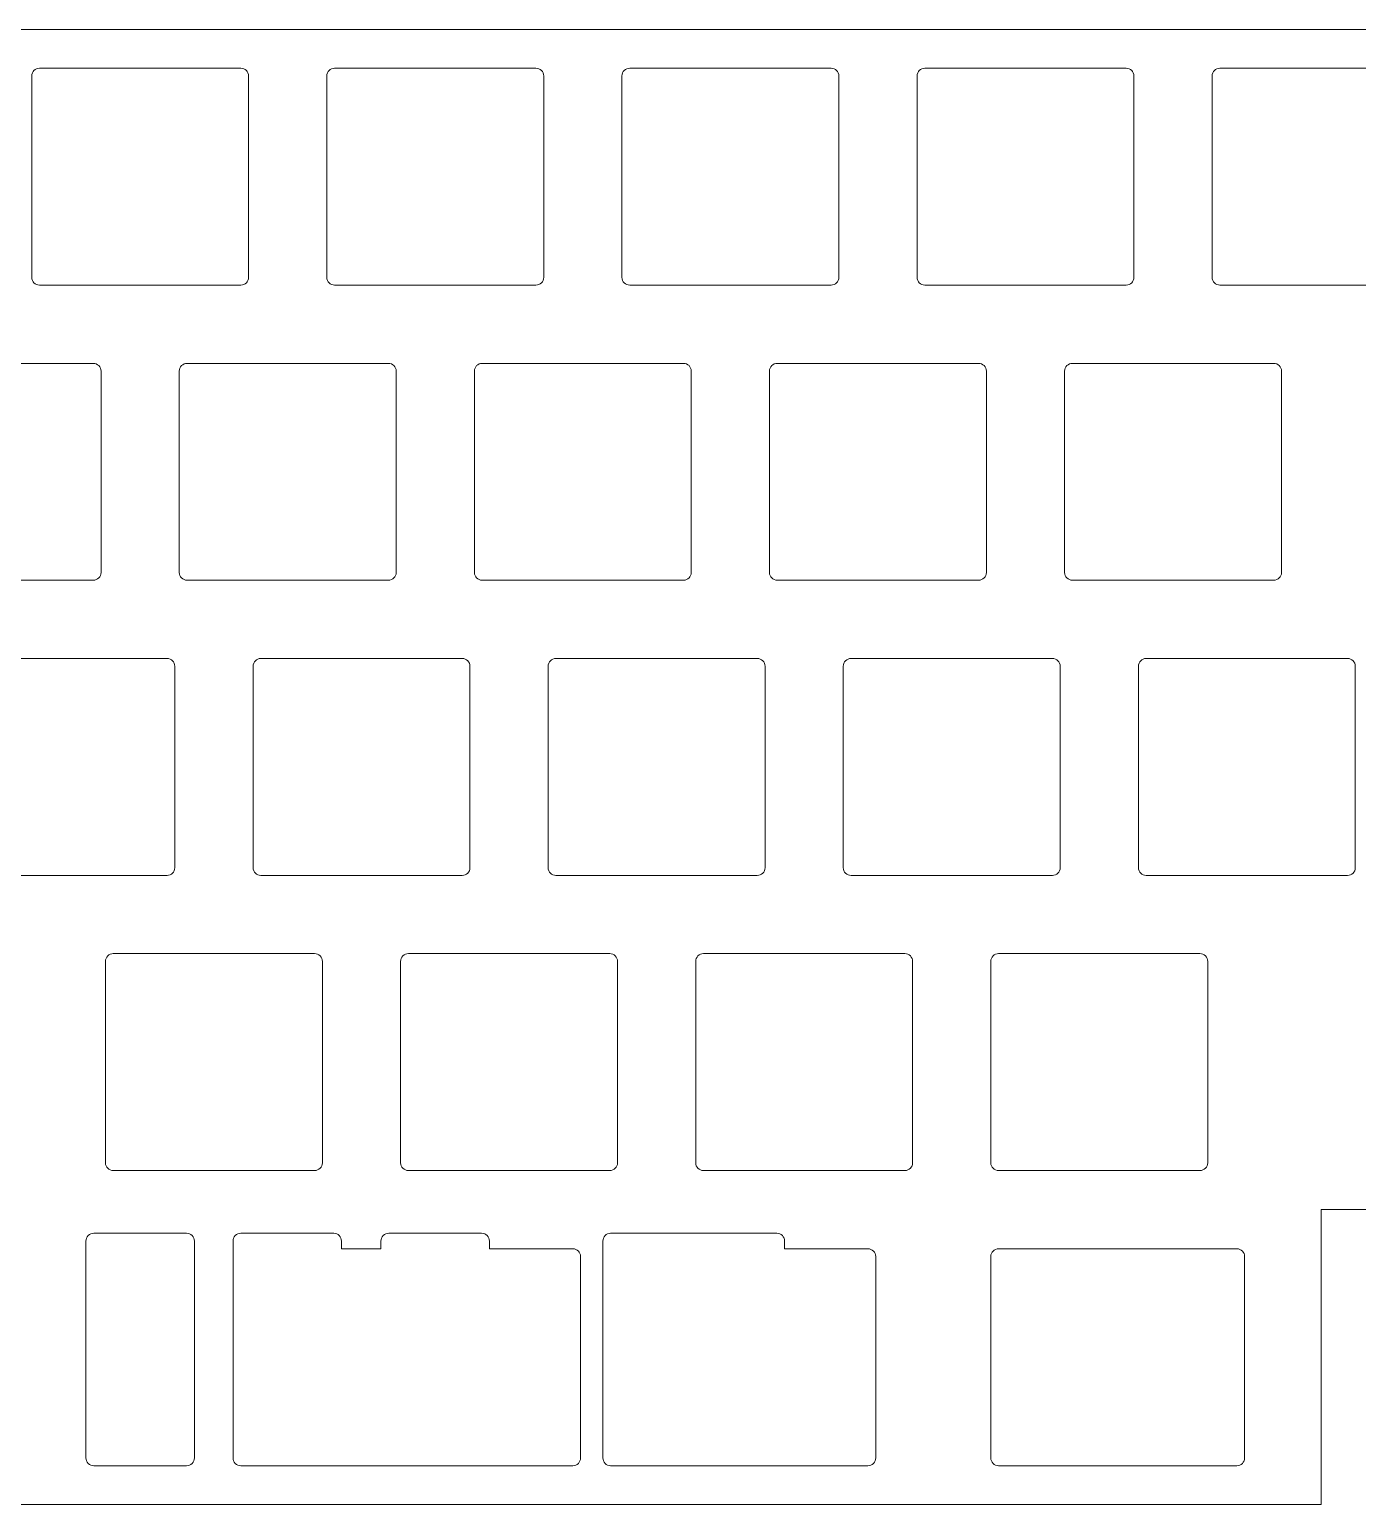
# Model space of a CAD drawing. Header units: millimetres. Extents: x 44 to 349, y -60 to 35.
# Drawn here: x 198.8 to 284.6, y -59.9 to 35.3 of the extents above; entities that cross this region are included whole.
import ezdxf

# ---------------------------------------------------------------- set-up
doc = ezdxf.new("R2010")
doc.units = ezdxf.units.MM
for name, color, linetype, lineweight, true_color in [('Fillet', 7, 'Continuous', 5, 0xffffff), ('Line003', 7, 'Continuous', 5, 0xffffff), ('Shape064', 7, 'Continuous', 5, 0xffffff), ('Shape065', 7, 'Continuous', 5, 0xffffff), ('Shape066', 7, 'Continuous', 5, 0xffffff), ('Shape067', 7, 'Continuous', 5, 0xffffff), ('Shape068', 7, 'Continuous', 5, 0xffffff), ('Shape069', 7, 'Continuous', 5, 0xffffff), ('Shape070', 7, 'Continuous', 5, 0xffffff), ('Shape071', 7, 'Continuous', 5, 0xffffff), ('Shape072', 7, 'Continuous', 5, 0xffffff), ('Shape073', 7, 'Continuous', 5, 0xffffff), ('Shape074', 7, 'Continuous', 5, 0xffffff), ('Shape075', 7, 'Continuous', 5, 0xffffff), ('Shape076', 7, 'Continuous', 5, 0xffffff), ('Shape077', 7, 'Continuous', 5, 0xffffff), ('Shape078', 7, 'Continuous', 5, 0xffffff), ('Shape079', 7, 'Continuous', 5, 0xffffff), ('Shape080', 7, 'Continuous', 5, 0xffffff), ('Shape081', 7, 'Continuous', 5, 0xffffff), ('Shape082', 7, 'Continuous', 5, 0xffffff), ('Shape083', 7, 'Continuous', 5, 0xffffff), ('Shape084', 7, 'Continuous', 5, 0xffffff), ('Shape085', 7, 'Continuous', 5, 0xffffff), ('Shape086', 7, 'Continuous', 5, 0xffffff), ('Shape087', 7, 'Continuous', 5, 0xffffff), ('Shape088', 7, 'Continuous', 5, 0xffffff), ('Shape089', 7, 'Continuous', 5, 0xffffff), ('Shape090', 7, 'Continuous', 5, 0xffffff), ('Shape091', 7, 'Continuous', 5, 0xffffff), ('Shape092', 7, 'Continuous', 5, 0xffffff), ('Shape093', 7, 'Continuous', 5, 0xffffff), ('Shape094', 7, 'Continuous', 5, 0xffffff), ('Shape095', 7, 'Continuous', 5, 0xffffff), ('Shape096', 7, 'Continuous', 5, 0xffffff), ('Shape099', 7, 'Continuous', 5, 0xffffff), ('Shape100', 7, 'Continuous', 5, 0xffffff), ('Shape101', 7, 'Continuous', 5, 0xffffff), ('Shape103', 7, 'Continuous', 5, 0xffffff), ('Shape201', 7, 'Continuous', 5, 0xffffff), ('Shape202', 7, 'Continuous', 5, 0xffffff), ('Shape204', 7, 'Continuous', 5, 0xffffff), ('Shape205', 7, 'Continuous', 5, 0xffffff), ('Shape206', 7, 'Continuous', 5, 0xffffff), ('Shape208', 7, 'Continuous', 5, 0xffffff), ('Shape209', 7, 'Continuous', 5, 0xffffff), ('Shape210', 7, 'Continuous', 5, 0xffffff), ('Shape211', 7, 'Continuous', 5, 0xffffff), ('Shape212', 7, 'Continuous', 5, 0xffffff), ('Shape213', 7, 'Continuous', 5, 0xffffff), ('Shape214', 7, 'Continuous', 5, 0xffffff), ('Shape215', 7, 'Continuous', 5, 0xffffff), ('Shape216', 7, 'Continuous', 5, 0xffffff), ('Shape217', 7, 'Continuous', 5, 0xffffff), ('Shape218', 7, 'Continuous', 5, 0xffffff), ('Shape219', 7, 'Continuous', 5, 0xffffff), ('Shape220', 7, 'Continuous', 5, 0xffffff), ('Shape221', 7, 'Continuous', 5, 0xffffff), ('Shape222', 7, 'Continuous', 5, 0xffffff), ('Shape223', 7, 'Continuous', 5, 0xffffff), ('Shape224', 7, 'Continuous', 5, 0xffffff), ('Shape225', 7, 'Continuous', 5, 0xffffff), ('Shape226', 7, 'Continuous', 5, 0xffffff), ('Shape227', 7, 'Continuous', 5, 0xffffff), ('Shape228', 7, 'Continuous', 5, 0xffffff), ('Shape229', 7, 'Continuous', 5, 0xffffff), ('Shape230', 7, 'Continuous', 5, 0xffffff), ('Shape231', 7, 'Continuous', 5, 0xffffff), ('Shape232', 7, 'Continuous', 5, 0xffffff), ('Shape233', 7, 'Continuous', 5, 0xffffff), ('Shape234', 7, 'Continuous', 5, 0xffffff), ('Shape235', 7, 'Continuous', 5, 0xffffff), ('Shape236', 7, 'Continuous', 5, 0xffffff), ('Shape237', 7, 'Continuous', 5, 0xffffff), ('Shape238', 7, 'Continuous', 5, 0xffffff), ('Shape239', 7, 'Continuous', 5, 0xffffff), ('Shape344', 7, 'Continuous', 5, 0xffffff), ('Shape345', 7, 'Continuous', 5, 0xffffff), ('Shape347', 7, 'Continuous', 5, 0xffffff), ('Shape348', 7, 'Continuous', 5, 0xffffff), ('Shape349', 7, 'Continuous', 5, 0xffffff), ('Shape351', 7, 'Continuous', 5, 0xffffff), ('Shape352', 7, 'Continuous', 5, 0xffffff), ('Shape353', 7, 'Continuous', 5, 0xffffff), ('Shape354', 7, 'Continuous', 5, 0xffffff), ('Shape355', 7, 'Continuous', 5, 0xffffff), ('Shape356', 7, 'Continuous', 5, 0xffffff), ('Shape357', 7, 'Continuous', 5, 0xffffff), ('Shape358', 7, 'Continuous', 5, 0xffffff), ('Shape359', 7, 'Continuous', 5, 0xffffff), ('Shape360', 7, 'Continuous', 5, 0xffffff), ('Shape361', 7, 'Continuous', 5, 0xffffff), ('Shape362', 7, 'Continuous', 5, 0xffffff), ('Shape363', 7, 'Continuous', 5, 0xffffff), ('Shape364', 7, 'Continuous', 5, 0xffffff), ('Shape365', 7, 'Continuous', 5, 0xffffff), ('Shape366', 7, 'Continuous', 5, 0xffffff), ('Shape367', 7, 'Continuous', 5, 0xffffff), ('Shape368', 7, 'Continuous', 5, 0xffffff), ('Shape369', 7, 'Continuous', 5, 0xffffff), ('Shape370', 7, 'Continuous', 5, 0xffffff), ('Shape371', 7, 'Continuous', 5, 0xffffff), ('Shape372', 7, 'Continuous', 5, 0xffffff), ('Shape373', 7, 'Continuous', 5, 0xffffff), ('Shape374', 7, 'Continuous', 5, 0xffffff), ('Shape375', 7, 'Continuous', 5, 0xffffff), ('Shape376', 7, 'Continuous', 5, 0xffffff), ('Shape377', 7, 'Continuous', 5, 0xffffff), ('Shape378', 7, 'Continuous', 5, 0xffffff), ('Shape379', 7, 'Continuous', 5, 0xffffff), ('Shape380', 7, 'Continuous', 5, 0xffffff), ('Shape381', 7, 'Continuous', 5, 0xffffff), ('Shape382', 7, 'Continuous', 5, 0xffffff), ('Shape498', 7, 'Continuous', 5, 0xffffff), ('Shape499', 7, 'Continuous', 5, 0xffffff), ('Shape500', 7, 'Continuous', 5, 0xffffff), ('Shape501', 7, 'Continuous', 5, 0xffffff), ('Shape502', 7, 'Continuous', 5, 0xffffff), ('Shape503', 7, 'Continuous', 5, 0xffffff), ('Shape504', 7, 'Continuous', 5, 0xffffff), ('Shape505', 7, 'Continuous', 5, 0xffffff), ('Shape506', 7, 'Continuous', 5, 0xffffff), ('Shape507', 7, 'Continuous', 5, 0xffffff), ('Shape508', 7, 'Continuous', 5, 0xffffff), ('Shape509', 7, 'Continuous', 5, 0xffffff), ('Shape510', 7, 'Continuous', 5, 0xffffff), ('Shape511', 7, 'Continuous', 5, 0xffffff), ('Shape512', 7, 'Continuous', 5, 0xffffff), ('Shape513', 7, 'Continuous', 5, 0xffffff), ('Shape514', 7, 'Continuous', 5, 0xffffff), ('Shape515', 7, 'Continuous', 5, 0xffffff), ('Shape516', 7, 'Continuous', 5, 0xffffff), ('Shape517', 7, 'Continuous', 5, 0xffffff), ('Shape518', 7, 'Continuous', 5, 0xffffff), ('Shape519', 7, 'Continuous', 5, 0xffffff), ('Shape520', 7, 'Continuous', 5, 0xffffff), ('Shape521', 7, 'Continuous', 5, 0xffffff), ('Shape522', 7, 'Continuous', 5, 0xffffff), ('Shape523', 7, 'Continuous', 5, 0xffffff), ('Shape524', 7, 'Continuous', 5, 0xffffff), ('Shape525', 7, 'Continuous', 5, 0xffffff), ('Shape526', 7, 'Continuous', 5, 0xffffff), ('Shape527', 7, 'Continuous', 5, 0xffffff), ('Shape528', 7, 'Continuous', 5, 0xffffff), ('Shape529', 7, 'Continuous', 5, 0xffffff), ('Shape598', 7, 'Continuous', 5, 0xffffff), ('Shape599', 7, 'Continuous', 5, 0xffffff), ('Shape600', 7, 'Continuous', 5, 0xffffff), ('Shape601', 7, 'Continuous', 5, 0xffffff), ('Shape602', 7, 'Continuous', 5, 0xffffff), ('Shape603', 7, 'Continuous', 5, 0xffffff), ('Shape649', 7, 'Continuous', 5, 0xffffff), ('Shape650', 7, 'Continuous', 5, 0xffffff), ('Shape651', 7, 'Continuous', 5, 0xffffff), ('Shape652', 7, 'Continuous', 5, 0xffffff), ('Shape653', 7, 'Continuous', 5, 0xffffff), ('Shape654', 7, 'Continuous', 5, 0xffffff), ('Shape665', 7, 'Continuous', 5, 0xffffff), ('Shape666', 7, 'Continuous', 5, 0xffffff), ('Shape667', 7, 'Continuous', 5, 0xffffff), ('Shape668', 7, 'Continuous', 5, 0xffffff), ('Shape669', 7, 'Continuous', 5, 0xffffff), ('Shape670', 7, 'Continuous', 5, 0xffffff), ('Shape671', 7, 'Continuous', 5, 0xffffff), ('Shape672', 7, 'Continuous', 5, 0xffffff), ('Shape673', 7, 'Continuous', 5, 0xffffff), ('Shape674', 7, 'Continuous', 5, 0xffffff), ('Shape675', 7, 'Continuous', 5, 0xffffff), ('Shape676', 7, 'Continuous', 5, 0xffffff), ('Shape677', 7, 'Continuous', 5, 0xffffff), ('Shape678', 7, 'Continuous', 5, 0xffffff), ('Shape679', 7, 'Continuous', 5, 0xffffff), ('Shape680', 7, 'Continuous', 5, 0xffffff), ('Shape681', 7, 'Continuous', 5, 0xffffff), ('Shape682', 7, 'Continuous', 5, 0xffffff), ('Shape683', 7, 'Continuous', 5, 0xffffff), ('Shape684', 7, 'Continuous', 5, 0xffffff), ('Shape685', 7, 'Continuous', 5, 0xffffff), ('Shape686', 7, 'Continuous', 5, 0xffffff), ('Shape687', 7, 'Continuous', 5, 0xffffff), ('Shape688', 7, 'Continuous', 5, 0xffffff), ('Shape689', 7, 'Continuous', 5, 0xffffff), ('Shape690', 7, 'Continuous', 5, 0xffffff), ('Shape691', 7, 'Continuous', 5, 0xffffff), ('Shape692', 7, 'Continuous', 5, 0xffffff), ('Shape693', 7, 'Continuous', 5, 0xffffff), ('Shape694', 7, 'Continuous', 5, 0xffffff), ('Shape695', 7, 'Continuous', 5, 0xffffff), ('Shape696', 7, 'Continuous', 5, 0xffffff), ('Shape697', 7, 'Continuous', 5, 0xffffff), ('Shape698', 7, 'Continuous', 5, 0xffffff), ('Shape699', 7, 'Continuous', 5, 0xffffff), ('Shape700', 7, 'Continuous', 5, 0xffffff), ('Shape701', 7, 'Continuous', 5, 0xffffff), ('Shape702', 7, 'Continuous', 5, 0xffffff), ('Shape703', 7, 'Continuous', 5, 0xffffff), ('Shape704', 7, 'Continuous', 5, 0xffffff), ('Shape705', 7, 'Continuous', 5, 0xffffff), ('Shape706', 7, 'Continuous', 5, 0xffffff), ('Shape707', 7, 'Continuous', 5, 0xffffff), ('Shape708', 7, 'Continuous', 5, 0xffffff), ('Shape709', 7, 'Continuous', 5, 0xffffff), ('Shape710', 7, 'Continuous', 5, 0xffffff), ('Shape711', 7, 'Continuous', 5, 0xffffff), ('Shape712', 7, 'Continuous', 5, 0xffffff), ('Shape713', 7, 'Continuous', 5, 0xffffff), ('Shape714', 7, 'Continuous', 5, 0xffffff), ('Shape715', 7, 'Continuous', 5, 0xffffff)]:
    doc.layers.add(name, color=color, linetype=linetype, lineweight=lineweight, true_color=true_color)

msp = doc.modelspace()

# ---------------------------------------------------------------- linework, layer by layer
at = {"layer": 'Fillet'}
for p, q in [((282.22, -59.88), (282.22, -40.83)), ((282.22, -40.83), (291.74, -40.83)), ((44.09, -59.88), (282.22, -59.88))]:
    msp.add_line(p, q, dxfattribs=at)
at = {"layer": 'Line003'}
msp.add_line((348.89, 35.32), (44.09, 35.32), dxfattribs=at)
at = {"layer": 'Shape064'}
msp.add_arc((199.49, 19.3225), 0.5, 180, -90, dxfattribs=at)
at = {"layer": 'Shape065'}
msp.add_arc((212.49, 19.3225), 0.5, -90, 0, dxfattribs=at)
at = {"layer": 'Shape066'}
msp.add_arc((212.49, 32.3225), 0.5, 0, 90, dxfattribs=at)
at = {"layer": 'Shape067'}
msp.add_arc((199.49, 32.3225), 0.5, 90, 180, dxfattribs=at)
at = {"layer": 'Shape068'}
msp.add_line((199.49, 18.8225), (212.49, 18.8225), dxfattribs=at)
at = {"layer": 'Shape069'}
msp.add_line((212.49, 32.8225), (199.49, 32.8225), dxfattribs=at)
at = {"layer": 'Shape070'}
msp.add_line((212.99, 19.3225), (212.99, 32.3225), dxfattribs=at)
at = {"layer": 'Shape071'}
msp.add_line((198.99, 32.3225), (198.99, 19.3225), dxfattribs=at)
at = {"layer": 'Shape072'}
msp.add_arc((218.54, 19.3225), 0.5, 180, -90, dxfattribs=at)
at = {"layer": 'Shape073'}
msp.add_arc((231.54, 19.3225), 0.5, -90, 0, dxfattribs=at)
at = {"layer": 'Shape074'}
msp.add_arc((231.54, 32.3225), 0.5, 0, 90, dxfattribs=at)
at = {"layer": 'Shape075'}
msp.add_arc((218.54, 32.3225), 0.5, 90, 180, dxfattribs=at)
at = {"layer": 'Shape076'}
msp.add_line((218.54, 18.8225), (231.54, 18.8225), dxfattribs=at)
at = {"layer": 'Shape077'}
msp.add_line((231.54, 32.8225), (218.54, 32.8225), dxfattribs=at)
at = {"layer": 'Shape078'}
msp.add_line((232.04, 19.3225), (232.04, 32.3225), dxfattribs=at)
at = {"layer": 'Shape079'}
msp.add_line((218.04, 32.3225), (218.04, 19.3225), dxfattribs=at)
at = {"layer": 'Shape080'}
msp.add_arc((237.59, 19.3225), 0.5, 180, -90, dxfattribs=at)
at = {"layer": 'Shape081'}
msp.add_arc((250.59, 19.3225), 0.5, -90, 0, dxfattribs=at)
at = {"layer": 'Shape082'}
msp.add_arc((250.59, 32.3225), 0.5, 0, 90, dxfattribs=at)
at = {"layer": 'Shape083'}
msp.add_arc((237.59, 32.3225), 0.5, 90, 180, dxfattribs=at)
at = {"layer": 'Shape084'}
msp.add_line((237.59, 18.8225), (250.59, 18.8225), dxfattribs=at)
at = {"layer": 'Shape085'}
msp.add_line((250.59, 32.8225), (237.59, 32.8225), dxfattribs=at)
at = {"layer": 'Shape086'}
msp.add_line((251.09, 19.3225), (251.09, 32.3225), dxfattribs=at)
at = {"layer": 'Shape087'}
msp.add_line((237.09, 32.3225), (237.09, 19.3225), dxfattribs=at)
at = {"layer": 'Shape088'}
msp.add_arc((256.64, 19.3225), 0.5, 180, -90, dxfattribs=at)
at = {"layer": 'Shape089'}
msp.add_arc((269.64, 19.3225), 0.5, -90, 0, dxfattribs=at)
at = {"layer": 'Shape090'}
msp.add_arc((269.64, 32.3225), 0.5, 0, 90, dxfattribs=at)
at = {"layer": 'Shape091'}
msp.add_arc((256.64, 32.3225), 0.5, 90, 180, dxfattribs=at)
at = {"layer": 'Shape092'}
msp.add_line((256.64, 18.8225), (269.64, 18.8225), dxfattribs=at)
at = {"layer": 'Shape093'}
msp.add_line((269.64, 32.8225), (256.64, 32.8225), dxfattribs=at)
at = {"layer": 'Shape094'}
msp.add_line((270.14, 19.3225), (270.14, 32.3225), dxfattribs=at)
at = {"layer": 'Shape095'}
msp.add_line((256.14, 32.3225), (256.14, 19.3225), dxfattribs=at)
at = {"layer": 'Shape096'}
msp.add_arc((275.69, 19.3225), 0.5, 180, -90, dxfattribs=at)
at = {"layer": 'Shape099'}
msp.add_arc((275.69, 32.3225), 0.5, 90, 180, dxfattribs=at)
at = {"layer": 'Shape100'}
msp.add_line((275.69, 18.8225), (288.69, 18.8225), dxfattribs=at)
at = {"layer": 'Shape101'}
msp.add_line((288.69, 32.8225), (275.69, 32.8225), dxfattribs=at)
at = {"layer": 'Shape103'}
msp.add_line((275.19, 32.3225), (275.19, 19.3225), dxfattribs=at)
at = {"layer": 'Shape201'}
msp.add_arc((202.965, 0.2725), 0.5, -90, 0, dxfattribs=at)
at = {"layer": 'Shape202'}
msp.add_arc((202.965, 13.2725), 0.5, 0, 90, dxfattribs=at)
at = {"layer": 'Shape204'}
msp.add_line((189.965, -0.2275), (202.965, -0.2275), dxfattribs=at)
at = {"layer": 'Shape205'}
msp.add_line((202.965, 13.7725), (189.965, 13.7725), dxfattribs=at)
at = {"layer": 'Shape206'}
msp.add_line((203.465, 0.2725), (203.465, 13.2725), dxfattribs=at)
at = {"layer": 'Shape208'}
msp.add_arc((209.015, 0.2725), 0.5, 180, -90, dxfattribs=at)
at = {"layer": 'Shape209'}
msp.add_arc((222.015, 0.2725), 0.5, -90, 0, dxfattribs=at)
at = {"layer": 'Shape210'}
msp.add_arc((222.015, 13.2725), 0.5, 0, 90, dxfattribs=at)
at = {"layer": 'Shape211'}
msp.add_arc((209.015, 13.2725), 0.5, 90, 180, dxfattribs=at)
at = {"layer": 'Shape212'}
msp.add_line((209.015, -0.2275), (222.015, -0.2275), dxfattribs=at)
at = {"layer": 'Shape213'}
msp.add_line((222.015, 13.7725), (209.015, 13.7725), dxfattribs=at)
at = {"layer": 'Shape214'}
msp.add_line((222.515, 0.2725), (222.515, 13.2725), dxfattribs=at)
at = {"layer": 'Shape215'}
msp.add_line((208.515, 13.2725), (208.515, 0.2725), dxfattribs=at)
at = {"layer": 'Shape216'}
msp.add_arc((228.065, 0.2725), 0.5, 180, -90, dxfattribs=at)
at = {"layer": 'Shape217'}
msp.add_arc((241.065, 0.2725), 0.5, -90, 0, dxfattribs=at)
at = {"layer": 'Shape218'}
msp.add_arc((241.065, 13.2725), 0.5, 0, 90, dxfattribs=at)
at = {"layer": 'Shape219'}
msp.add_arc((228.065, 13.2725), 0.5, 90, 180, dxfattribs=at)
at = {"layer": 'Shape220'}
msp.add_line((228.065, -0.2275), (241.065, -0.2275), dxfattribs=at)
at = {"layer": 'Shape221'}
msp.add_line((241.065, 13.7725), (228.065, 13.7725), dxfattribs=at)
at = {"layer": 'Shape222'}
msp.add_line((241.565, 0.2725), (241.565, 13.2725), dxfattribs=at)
at = {"layer": 'Shape223'}
msp.add_line((227.565, 13.2725), (227.565, 0.2725), dxfattribs=at)
at = {"layer": 'Shape224'}
msp.add_arc((247.115, 0.2725), 0.5, 180, -90, dxfattribs=at)
at = {"layer": 'Shape225'}
msp.add_arc((260.115, 0.2725), 0.5, -90, 0, dxfattribs=at)
at = {"layer": 'Shape226'}
msp.add_arc((260.115, 13.2725), 0.5, 0, 90, dxfattribs=at)
at = {"layer": 'Shape227'}
msp.add_arc((247.115, 13.2725), 0.5, 90, 180, dxfattribs=at)
at = {"layer": 'Shape228'}
msp.add_line((247.115, -0.2275), (260.115, -0.2275), dxfattribs=at)
at = {"layer": 'Shape229'}
msp.add_line((260.115, 13.7725), (247.115, 13.7725), dxfattribs=at)
at = {"layer": 'Shape230'}
msp.add_line((260.615, 0.2725), (260.615, 13.2725), dxfattribs=at)
at = {"layer": 'Shape231'}
msp.add_line((246.615, 13.2725), (246.615, 0.2725), dxfattribs=at)
at = {"layer": 'Shape232'}
msp.add_arc((266.165, 0.2725), 0.5, 180, -90, dxfattribs=at)
at = {"layer": 'Shape233'}
msp.add_arc((279.165, 0.2725), 0.5, -90, 0, dxfattribs=at)
at = {"layer": 'Shape234'}
msp.add_arc((279.165, 13.2725), 0.5, 0, 90, dxfattribs=at)
at = {"layer": 'Shape235'}
msp.add_arc((266.165, 13.2725), 0.5, 90, 180, dxfattribs=at)
at = {"layer": 'Shape236'}
msp.add_line((266.165, -0.2275), (279.165, -0.2275), dxfattribs=at)
at = {"layer": 'Shape237'}
msp.add_line((279.165, 13.7725), (266.165, 13.7725), dxfattribs=at)
at = {"layer": 'Shape238'}
msp.add_line((279.665, 0.2725), (279.665, 13.2725), dxfattribs=at)
at = {"layer": 'Shape239'}
msp.add_line((265.665, 13.2725), (265.665, 0.2725), dxfattribs=at)
at = {"layer": 'Shape344'}
msp.add_arc((207.727, -18.7775), 0.5, -90, 0, dxfattribs=at)
at = {"layer": 'Shape345'}
msp.add_arc((207.727, -5.7775), 0.5, 0, 90, dxfattribs=at)
at = {"layer": 'Shape347'}
msp.add_line((194.727, -19.2775), (207.727, -19.2775), dxfattribs=at)
at = {"layer": 'Shape348'}
msp.add_line((207.727, -5.2775), (194.727, -5.2775), dxfattribs=at)
at = {"layer": 'Shape349'}
msp.add_line((208.227, -18.7775), (208.227, -5.7775), dxfattribs=at)
at = {"layer": 'Shape351'}
msp.add_arc((213.778, -18.7775), 0.5, 180, -90, dxfattribs=at)
at = {"layer": 'Shape352'}
msp.add_arc((226.778, -18.7775), 0.5, -90, 0, dxfattribs=at)
at = {"layer": 'Shape353'}
msp.add_arc((226.778, -5.7775), 0.5, 0, 90, dxfattribs=at)
at = {"layer": 'Shape354'}
msp.add_arc((213.778, -5.7775), 0.5, 90, 180, dxfattribs=at)
at = {"layer": 'Shape355'}
msp.add_line((213.778, -19.2775), (226.778, -19.2775), dxfattribs=at)
at = {"layer": 'Shape356'}
msp.add_line((226.778, -5.2775), (213.778, -5.2775), dxfattribs=at)
at = {"layer": 'Shape357'}
msp.add_line((227.278, -18.7775), (227.278, -5.7775), dxfattribs=at)
at = {"layer": 'Shape358'}
msp.add_line((213.278, -5.7775), (213.278, -18.7775), dxfattribs=at)
at = {"layer": 'Shape359'}
msp.add_arc((232.827, -18.7775), 0.5, 180, -90, dxfattribs=at)
at = {"layer": 'Shape360'}
msp.add_arc((245.827, -18.7775), 0.5, -90, 0, dxfattribs=at)
at = {"layer": 'Shape361'}
msp.add_arc((245.827, -5.7775), 0.5, 0, 90, dxfattribs=at)
at = {"layer": 'Shape362'}
msp.add_arc((232.827, -5.7775), 0.5, 90, 180, dxfattribs=at)
at = {"layer": 'Shape363'}
msp.add_line((232.827, -19.2775), (245.827, -19.2775), dxfattribs=at)
at = {"layer": 'Shape364'}
msp.add_line((245.827, -5.2775), (232.827, -5.2775), dxfattribs=at)
at = {"layer": 'Shape365'}
msp.add_line((246.327, -18.7775), (246.327, -5.7775), dxfattribs=at)
at = {"layer": 'Shape366'}
msp.add_line((232.327, -5.7775), (232.327, -18.7775), dxfattribs=at)
at = {"layer": 'Shape367'}
msp.add_arc((251.878, -18.7775), 0.5, 180, -90, dxfattribs=at)
at = {"layer": 'Shape368'}
msp.add_arc((264.878, -18.7775), 0.5, -90, 0, dxfattribs=at)
at = {"layer": 'Shape369'}
msp.add_arc((264.878, -5.7775), 0.5, 0, 90, dxfattribs=at)
at = {"layer": 'Shape370'}
msp.add_arc((251.878, -5.7775), 0.5, 90, 180, dxfattribs=at)
at = {"layer": 'Shape371'}
msp.add_line((251.878, -19.2775), (264.878, -19.2775), dxfattribs=at)
at = {"layer": 'Shape372'}
msp.add_line((264.878, -5.2775), (251.878, -5.2775), dxfattribs=at)
at = {"layer": 'Shape373'}
msp.add_line((265.378, -18.7775), (265.378, -5.7775), dxfattribs=at)
at = {"layer": 'Shape374'}
msp.add_line((251.378, -5.7775), (251.378, -18.7775), dxfattribs=at)
at = {"layer": 'Shape375'}
msp.add_arc((270.928, -18.7775), 0.5, 180, -90, dxfattribs=at)
at = {"layer": 'Shape376'}
msp.add_arc((283.928, -18.7775), 0.5, -90, 0, dxfattribs=at)
at = {"layer": 'Shape377'}
msp.add_arc((283.928, -5.7775), 0.5, 0, 90, dxfattribs=at)
at = {"layer": 'Shape378'}
msp.add_arc((270.928, -5.7775), 0.5, 90, 180, dxfattribs=at)
at = {"layer": 'Shape379'}
msp.add_line((270.928, -19.2775), (283.928, -19.2775), dxfattribs=at)
at = {"layer": 'Shape380'}
msp.add_line((283.928, -5.2775), (270.928, -5.2775), dxfattribs=at)
at = {"layer": 'Shape381'}
msp.add_line((284.428, -18.7775), (284.428, -5.7775), dxfattribs=at)
at = {"layer": 'Shape382'}
msp.add_line((270.428, -5.7775), (270.428, -18.7775), dxfattribs=at)
at = {"layer": 'Shape498'}
msp.add_arc((204.252, -37.8275), 0.5, 180, -90, dxfattribs=at)
at = {"layer": 'Shape499'}
msp.add_arc((217.252, -37.8275), 0.5, -90, 0, dxfattribs=at)
at = {"layer": 'Shape500'}
msp.add_arc((217.252, -24.8275), 0.5, 0, 90, dxfattribs=at)
at = {"layer": 'Shape501'}
msp.add_arc((204.252, -24.8275), 0.5, 90, 180, dxfattribs=at)
at = {"layer": 'Shape502'}
msp.add_line((204.252, -38.3275), (217.252, -38.3275), dxfattribs=at)
at = {"layer": 'Shape503'}
msp.add_line((217.252, -24.3275), (204.252, -24.3275), dxfattribs=at)
at = {"layer": 'Shape504'}
msp.add_line((217.752, -37.8275), (217.752, -24.8275), dxfattribs=at)
at = {"layer": 'Shape505'}
msp.add_line((203.752, -24.8275), (203.752, -37.8275), dxfattribs=at)
at = {"layer": 'Shape506'}
msp.add_arc((223.303, -37.8275), 0.5, 180, -90, dxfattribs=at)
at = {"layer": 'Shape507'}
msp.add_arc((236.303, -37.8275), 0.5, -90, 0, dxfattribs=at)
at = {"layer": 'Shape508'}
msp.add_arc((236.303, -24.8275), 0.5, 0, 90, dxfattribs=at)
at = {"layer": 'Shape509'}
msp.add_arc((223.303, -24.8275), 0.5, 90, 180, dxfattribs=at)
at = {"layer": 'Shape510'}
msp.add_line((223.303, -38.3275), (236.303, -38.3275), dxfattribs=at)
at = {"layer": 'Shape511'}
msp.add_line((236.303, -24.3275), (223.303, -24.3275), dxfattribs=at)
at = {"layer": 'Shape512'}
msp.add_line((236.803, -37.8275), (236.803, -24.8275), dxfattribs=at)
at = {"layer": 'Shape513'}
msp.add_line((222.803, -24.8275), (222.803, -37.8275), dxfattribs=at)
at = {"layer": 'Shape514'}
msp.add_arc((242.352, -37.8275), 0.5, 180, -90, dxfattribs=at)
at = {"layer": 'Shape515'}
msp.add_arc((255.353, -37.8275), 0.5, -90, 0, dxfattribs=at)
at = {"layer": 'Shape516'}
msp.add_arc((255.353, -24.8275), 0.5, 0, 90, dxfattribs=at)
at = {"layer": 'Shape517'}
msp.add_arc((242.352, -24.8275), 0.5, 90, 180, dxfattribs=at)
at = {"layer": 'Shape518'}
msp.add_line((242.352, -38.3275), (255.353, -38.3275), dxfattribs=at)
at = {"layer": 'Shape519'}
msp.add_line((255.353, -24.3275), (242.352, -24.3275), dxfattribs=at)
at = {"layer": 'Shape520'}
msp.add_line((255.853, -37.8275), (255.853, -24.8275), dxfattribs=at)
at = {"layer": 'Shape521'}
msp.add_line((241.852, -24.8275), (241.852, -37.8275), dxfattribs=at)
at = {"layer": 'Shape522'}
msp.add_arc((261.402, -37.8275), 0.5, 180, -90, dxfattribs=at)
at = {"layer": 'Shape523'}
msp.add_arc((274.402, -37.8275), 0.5, -90, 0, dxfattribs=at)
at = {"layer": 'Shape524'}
msp.add_arc((274.402, -24.8275), 0.5, 0, 90, dxfattribs=at)
at = {"layer": 'Shape525'}
msp.add_arc((261.402, -24.8275), 0.5, 90, 180, dxfattribs=at)
at = {"layer": 'Shape526'}
msp.add_line((261.402, -38.3275), (274.402, -38.3275), dxfattribs=at)
at = {"layer": 'Shape527'}
msp.add_line((274.402, -24.3275), (261.402, -24.3275), dxfattribs=at)
at = {"layer": 'Shape528'}
msp.add_line((274.902, -37.8275), (274.902, -24.8275), dxfattribs=at)
at = {"layer": 'Shape529'}
msp.add_line((260.902, -24.8275), (260.902, -37.8275), dxfattribs=at)
at = {"layer": 'Shape598'}
msp.add_arc((228.034, -42.877), 0.5, 0, 90, dxfattribs=at)
at = {"layer": 'Shape599'}
msp.add_arc((222.034, -42.877), 0.5, 90, 180, dxfattribs=at)
at = {"layer": 'Shape600'}
msp.add_line((228.034, -42.377), (222.034, -42.377), dxfattribs=at)
at = {"layer": 'Shape601'}
msp.add_line((222.034, -57.377), (228.034, -57.377), dxfattribs=at)
at = {"layer": 'Shape602'}
msp.add_line((221.534, -42.877), (221.534, -43.377), dxfattribs=at)
at = {"layer": 'Shape603'}
msp.add_line((228.534, -43.377), (228.534, -42.877), dxfattribs=at)
at = {"layer": 'Shape649'}
msp.add_arc((247.09, -42.877), 0.5, 0, 90, dxfattribs=at)
at = {"layer": 'Shape650'}
msp.add_line((247.09, -42.377), (242.359, -42.377), dxfattribs=at)
at = {"layer": 'Shape651'}
msp.add_line((242.359, -42.377), (241.09, -42.377), dxfattribs=at)
at = {"layer": 'Shape652'}
msp.add_line((241.09, -57.377), (242.359, -57.377), dxfattribs=at)
at = {"layer": 'Shape653'}
msp.add_line((242.359, -57.377), (247.09, -57.377), dxfattribs=at)
at = {"layer": 'Shape654'}
msp.add_line((247.59, -43.377), (247.59, -42.877), dxfattribs=at)
at = {"layer": 'Shape665'}
msp.add_arc((218.54, -56.877), 0.5, -93.2533, -90, dxfattribs=at)
at = {"layer": 'Shape666'}
msp.add_line((218.54, -57.377), (220.921, -57.377), dxfattribs=at)
at = {"layer": 'Shape667'}
msp.add_line((220.921, -57.377), (222.034, -57.377), dxfattribs=at)
at = {"layer": 'Shape668'}
msp.add_line((228.034, -57.377), (231.54, -57.377), dxfattribs=at)
at = {"layer": 'Shape669'}
msp.add_line((231.54, -43.377), (228.534, -43.377), dxfattribs=at)
at = {"layer": 'Shape670'}
msp.add_line((221.534, -43.377), (220.921, -43.377), dxfattribs=at)
at = {"layer": 'Shape671'}
msp.add_line((220.921, -43.377), (218.983, -43.377), dxfattribs=at)
at = {"layer": 'Shape672'}
msp.add_arc((208.99, -42.877), 0.5, 0, 90, dxfattribs=at)
at = {"layer": 'Shape673'}
msp.add_arc((202.99, -42.877), 0.5, 90, 180, dxfattribs=at)
at = {"layer": 'Shape674'}
msp.add_arc((202.99, -56.877), 0.5, 180, -90, dxfattribs=at)
at = {"layer": 'Shape675'}
msp.add_arc((208.99, -56.877), 0.5, -90, 0, dxfattribs=at)
at = {"layer": 'Shape676'}
msp.add_line((208.99, -42.377), (202.99, -42.377), dxfattribs=at)
at = {"layer": 'Shape677'}
msp.add_line((202.99, -57.377), (208.99, -57.377), dxfattribs=at)
at = {"layer": 'Shape678'}
msp.add_line((202.49, -42.877), (202.49, -56.877), dxfattribs=at)
at = {"layer": 'Shape679'}
msp.add_line((209.49, -56.877), (209.49, -42.877), dxfattribs=at)
at = {"layer": 'Shape680'}
msp.add_arc((233.921, -56.877), 0.5, -90, 0, dxfattribs=at)
at = {"layer": 'Shape681'}
msp.add_arc((233.921, -43.877), 0.5, 0, 90, dxfattribs=at)
at = {"layer": 'Shape682'}
msp.add_line((231.54, -57.377), (233.921, -57.377), dxfattribs=at)
at = {"layer": 'Shape683'}
msp.add_line((233.921, -43.377), (231.54, -43.377), dxfattribs=at)
at = {"layer": 'Shape684'}
msp.add_line((234.421, -56.877), (234.421, -43.877), dxfattribs=at)
at = {"layer": 'Shape685'}
msp.add_arc((236.359, -42.877), 0.5, 90, 180, dxfattribs=at)
at = {"layer": 'Shape686'}
msp.add_arc((236.359, -56.877), 0.5, 180, -90, dxfattribs=at)
at = {"layer": 'Shape687'}
msp.add_line((241.09, -42.377), (236.359, -42.377), dxfattribs=at)
at = {"layer": 'Shape688'}
msp.add_line((236.359, -57.377), (239.971, -57.377), dxfattribs=at)
at = {"layer": 'Shape689'}
msp.add_line((239.971, -57.377), (241.09, -57.377), dxfattribs=at)
at = {"layer": 'Shape690'}
msp.add_line((235.859, -42.877), (235.859, -56.877), dxfattribs=at)
at = {"layer": 'Shape691'}
msp.add_arc((218.483, -42.877), 0.5, 0, 90, dxfattribs=at)
at = {"layer": 'Shape692'}
msp.add_arc((212.483, -42.877), 0.5, 90, 180, dxfattribs=at)
at = {"layer": 'Shape693'}
msp.add_arc((212.483, -56.877), 0.5, 180, -90, dxfattribs=at)
at = {"layer": 'Shape694'}
msp.add_arc((218.483, -56.877), 0.5, -90, -86.7467, dxfattribs=at)
at = {"layer": 'Shape695'}
msp.add_line((218.483, -42.377), (212.483, -42.377), dxfattribs=at)
at = {"layer": 'Shape696'}
msp.add_line((212.483, -57.377), (218.483, -57.377), dxfattribs=at)
at = {"layer": 'Shape697'}
msp.add_line((211.983, -42.877), (211.983, -56.877), dxfattribs=at)
at = {"layer": 'Shape698'}
msp.add_line((218.983, -43.377), (218.983, -42.877), dxfattribs=at)
at = {"layer": 'Shape699'}
msp.add_arc((252.971, -56.877), 0.5, -90, 0, dxfattribs=at)
at = {"layer": 'Shape700'}
msp.add_arc((252.971, -43.877), 0.5, 0, 90, dxfattribs=at)
at = {"layer": 'Shape701'}
msp.add_line((247.09, -57.377), (252.971, -57.377), dxfattribs=at)
at = {"layer": 'Shape702'}
msp.add_line((252.971, -43.377), (247.59, -43.377), dxfattribs=at)
at = {"layer": 'Shape703'}
msp.add_line((253.471, -56.877), (253.471, -43.877), dxfattribs=at)
at = {"layer": 'Shape704'}
msp.add_arc((261.402, -56.877), 0.5, 180, -90, dxfattribs=at)
at = {"layer": 'Shape705'}
msp.add_arc((261.402, -43.877), 0.5, 90, 180, dxfattribs=at)
at = {"layer": 'Shape706'}
msp.add_line((261.402, -57.377), (263.784, -57.377), dxfattribs=at)
at = {"layer": 'Shape707'}
msp.add_line((263.784, -57.377), (274.402, -57.377), dxfattribs=at)
at = {"layer": 'Shape708'}
msp.add_line((274.402, -43.377), (263.784, -43.377), dxfattribs=at)
at = {"layer": 'Shape709'}
msp.add_line((263.784, -43.377), (261.402, -43.377), dxfattribs=at)
at = {"layer": 'Shape710'}
msp.add_line((260.902, -43.877), (260.902, -56.877), dxfattribs=at)
at = {"layer": 'Shape711'}
msp.add_arc((276.784, -56.877), 0.5, -90, 0, dxfattribs=at)
at = {"layer": 'Shape712'}
msp.add_arc((276.784, -43.877), 0.5, 0, 90, dxfattribs=at)
at = {"layer": 'Shape713'}
msp.add_line((274.402, -57.377), (276.784, -57.377), dxfattribs=at)
at = {"layer": 'Shape714'}
msp.add_line((276.784, -43.377), (274.402, -43.377), dxfattribs=at)
at = {"layer": 'Shape715'}
msp.add_line((277.284, -56.877), (277.284, -43.877), dxfattribs=at)

doc.saveas('drawing.dxf')
